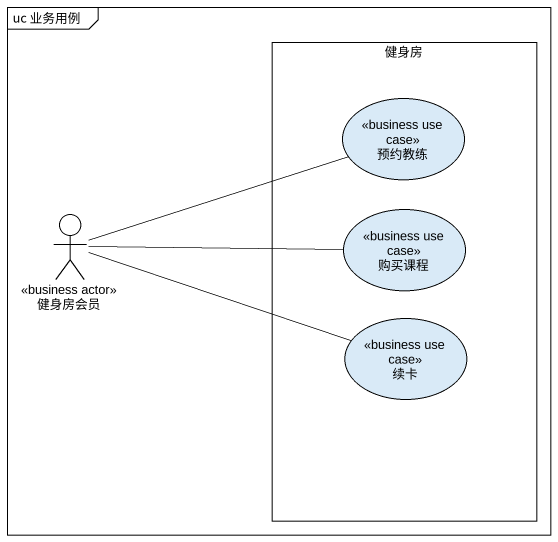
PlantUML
@startuml
mainframe uc 业务用例
rectangle 健身房 {
  usecase 预约教练 <<business use case>>
  usecase 购买课程 <<business use case>>
  usecase 续卡 <<business use case>>
}
actor 健身房会员 <<business actor>>
健身房会员 -right- 预约教练
健身房会员 -right- 购买课程
健身房会员 -right- 续卡
@enduml
